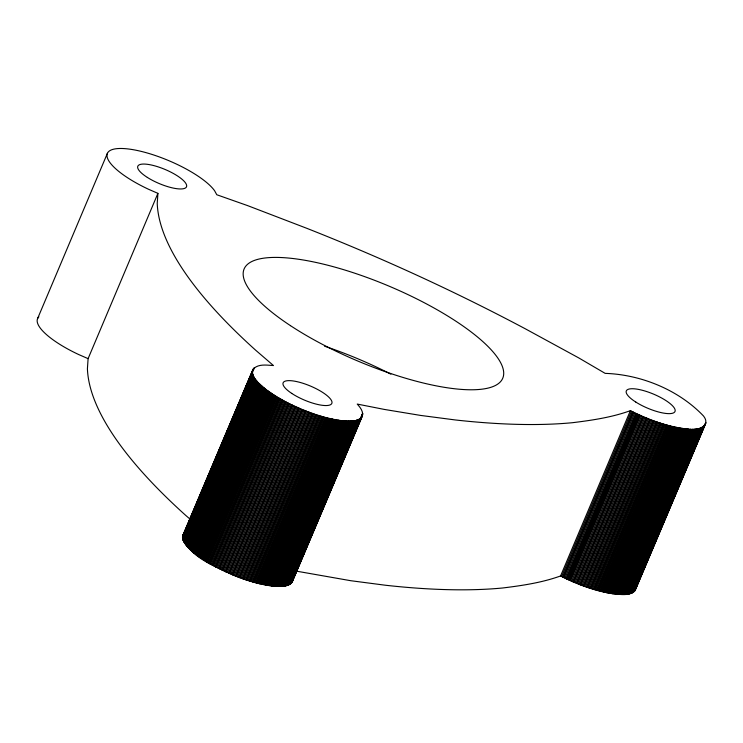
<?xml version="1.0" encoding="UTF-8"?>
<svg xmlns="http://www.w3.org/2000/svg" width="743" height="743" viewBox="0 0 743 743"><rect width="100%" height="100%" fill="white"/><g stroke="black" fill="none" stroke-linecap="round" stroke-linejoin="round"><path stroke-width="1.11" d="M182.49 537.737L182.778 535.527L252.889 369.577C257.598 363.513 266.728 365.157 273.461 365.547L255.741 350.278A660.926 191.025 22.9 0 1 157.237 203.471L157.915 193.356L148.47 189.233A59.468 17.191 22.9 0 1 121.898 148.489A59.468 17.191 22.9 0 1 214.634 190.793L216.78 194.74L247.595 205.607L306.775 228.305C381.456 257.756 454.595 291.21 525.477 328.889L578.704 357.885L605.155 373.367C641.07 374.574 678.545 389.843 703.482 415.969C711.896 426.463 695.727 431.507 687.619 429.036C667.53 426.984 648.342 419.628 630.38 410.675C611.74 417.39 592.106 420.287 572.528 422.693A660.926 191.025 22.9 0 1 455.069 419.925L420.575 415.421L384.363 409.43L357.244 404.071C360.049 407.266 363.587 411.39 362.38 415.959L292.268 581.908C287.634 587.908 278.616 586.32 271.975 585.976C258.973 584.36 246.379 580.385 234.24 575.556C215.609 566.426 191.035 558.244 182.49 537.737L254.05 368.119M292.807 579.986L292.268 581.908M157.915 193.356L88.101 358.646L87.414 368.76A660.926 191.025 22.9 0 0 185.917 515.568L190.143 519.199M636.027 587.509C633.454 597.567 619.04 594.14 611.396 593.546C593.638 590.546 576.605 584.054 560.566 575.964C541.916 582.679 522.283 585.577 502.705 587.982A660.926 191.025 22.9 0 1 385.245 585.215L350.752 580.71L296.457 571.153M252.889 369.577C250.614 377.314 258.982 383.23 263.914 387.837C274.984 396.66 287.643 403.273 300.609 408.836C313.806 414.353 327.561 418.894 341.799 420.687C348.495 420.993 358.34 422.804 362.38 415.959M37.577 318.608L107.401 153.318M182.611 536.232L253.298 368.965M182.49 536.966L253.642 368.528M182.509 537.356L253.753 368.379M182.527 538.146L252.341 372.652M253.428 369.977L254.329 367.85M182.62 538.564L252.434 373.274M182.676 538.972L252.499 373.683M182.741 539.195L252.564 373.896M182.787 539.399L252.611 374.11M182.945 539.845L252.769 374.556M183.075 540.282L252.899 374.992M183.177 540.514L253.001 375.224M183.261 540.737L253.084 375.447M183.493 541.201L253.307 375.912M183.697 541.666L253.512 376.367M183.837 541.898L253.651 376.608M183.948 542.139L253.772 376.85M184.245 542.622L254.069 377.333M184.524 543.105L254.347 377.815M184.701 543.356L254.515 378.066M184.849 543.607L254.663 378.317M185.211 544.108L255.035 378.819M185.564 544.61L255.388 379.32M185.769 544.87L255.592 379.58M185.954 545.13L255.778 379.84M186.391 545.65L256.214 380.36M186.809 546.17L256.632 380.88M187.05 546.439L256.874 381.15M187.264 546.709L257.087 381.419M187.775 547.247L257.589 381.958M188.248 547.786L258.072 382.496M188.527 548.055L258.35 382.766M188.778 548.325L258.601 383.035M189.344 548.882L259.168 383.592M189.892 549.43L259.716 384.14M190.199 549.718L260.022 384.428M190.477 549.996L260.301 384.698M191.109 550.554L260.932 385.264M191.722 551.12L261.545 385.831M192.056 551.408L261.88 386.119M192.372 551.687L262.195 386.397M193.059 552.263L262.883 386.973M193.728 552.838L263.551 387.549M194.099 553.126L263.914 387.837M194.443 553.414L264.267 388.125M195.186 553.99L265.01 388.7M195.92 554.575L265.734 389.286M196.31 554.863L266.124 389.573M196.681 555.151L266.505 389.861M197.48 555.736L267.304 390.446M198.26 556.321L268.084 391.032M198.678 556.618L268.502 391.329M199.078 556.906L268.901 391.617M199.932 557.491L269.755 392.202M200.768 558.086L270.591 392.796M201.214 558.374L271.028 393.084M201.632 558.671L271.455 393.381M202.533 559.256L272.356 393.966M203.415 559.841L273.238 394.552M203.879 560.138L273.703 394.849M204.334 560.426L274.148 395.137M205.272 561.011L275.096 395.722M206.201 561.597L276.024 396.307M206.684 561.894L276.507 396.595M207.158 562.182L276.981 396.892M208.142 562.757L277.966 397.468M209.108 563.343L278.931 398.053M209.619 563.631L279.433 398.341M210.102 563.918L279.925 398.629M211.123 564.494L280.947 399.195M212.136 565.061L281.95 399.771M212.656 565.349L282.47 400.059M213.167 565.637L282.981 400.347M214.216 566.194L284.03 400.904M215.256 566.76L285.08 401.471M215.786 567.039L285.609 401.749M216.315 567.318L286.139 402.028M217.393 567.866L287.216 402.576M218.47 568.423L288.284 403.133M219.018 568.692L288.832 403.403M219.556 568.971L289.371 403.681M220.652 569.51L290.476 404.22M221.748 570.048L291.572 404.759M222.315 570.308L292.129 405.019M222.863 570.578L292.686 405.288M223.987 571.098L293.81 405.808M225.101 571.627L294.925 406.337M225.668 571.878L295.491 406.588M226.225 572.138L296.048 406.848M227.367 572.639L297.191 407.35M228.5 573.15L298.324 407.861M229.076 573.401L298.89 408.111M229.643 573.652L299.466 408.362M230.794 574.135L300.609 408.836M231.937 574.618L301.76 409.328M232.513 574.85L302.336 409.56M233.088 575.091L302.912 409.802M234.24 575.556L304.063 410.266M235.392 576.02L305.215 410.73M235.968 576.243L305.791 410.953M236.553 576.475L306.367 411.185M237.704 576.912L307.528 411.622M238.856 577.357L308.679 412.068M239.441 577.571L309.255 412.272M240.017 577.785L309.84 412.495M241.169 578.193L310.992 412.904M242.32 578.611L312.144 413.322M242.896 578.816L312.719 413.526M243.472 579.02L313.295 413.73M244.614 579.401L314.438 414.111M245.766 579.791L315.589 414.501M246.332 579.977L316.156 414.687M246.908 580.172L316.732 414.882M248.041 580.524L317.865 415.235M249.174 580.887L318.998 415.597M249.741 581.054L319.555 415.764M250.307 581.23L320.122 415.941M251.422 581.555L321.245 416.266M252.546 581.899L322.369 416.609M253.094 582.048L322.917 416.758M253.651 582.206L323.474 416.916M254.747 582.503L324.57 417.213M255.852 582.809L325.675 417.52M256.391 582.949L326.214 417.65M256.939 583.088L326.762 417.798M258.007 583.348L327.83 418.058M259.084 583.626L328.908 418.337M259.613 583.747L329.437 418.458M260.143 583.877L329.966 418.588M261.183 584.1L331.006 418.811M262.242 584.342L332.056 419.052M262.743 584.444L332.567 419.154M263.263 584.555L333.087 419.266M264.276 584.75L334.099 419.461M265.288 584.955L335.112 419.665M265.78 585.038L335.604 419.749M266.282 585.14L336.105 419.851M267.257 585.298L337.081 420.009M268.242 585.465L338.056 420.176M268.706 585.53L338.529 420.241M269.189 585.614L339.012 420.324M270.118 585.735L339.941 420.445M271.065 585.865L340.879 420.575M271.511 585.921L341.334 420.631M271.975 585.976L341.799 420.687M272.857 586.069L342.681 420.77M273.758 586.162L343.572 420.872M274.176 586.19L344 420.9M274.622 586.236L344.446 420.947M275.458 586.283L345.272 420.993M276.303 586.348L346.127 421.058M276.702 586.357L346.526 421.067M277.12 586.385L346.944 421.095M277.901 586.394L347.724 421.105M278.699 586.422L348.523 421.132M279.08 586.413L348.894 421.123M279.47 586.422L349.284 421.132M280.195 586.394L350.018 421.105M280.938 586.385L350.761 421.095M281.281 586.357L351.105 421.067M281.643 586.348L351.467 421.058M282.312 586.292L352.136 420.993M282.999 586.236L352.823 420.947M283.315 586.199L353.139 420.909M283.65 586.162L353.473 420.872M284.263 586.069L354.086 420.779M284.894 585.986L354.708 420.696M285.173 585.921L354.996 420.631M285.479 585.874L355.303 420.584M286.027 585.735L355.841 420.445M286.594 585.614L356.408 420.324M286.844 585.54L356.659 420.25M287.114 585.475L356.937 420.176M287.597 585.298L357.42 420.009M288.098 585.14L357.922 419.851M288.312 585.047L358.135 419.758M288.553 584.964L358.377 419.674M288.971 584.76L358.785 419.47M289.408 584.565L359.222 419.275M289.584 584.453L359.408 419.163M289.798 584.351L359.612 419.061M290.141 584.109L359.965 418.82M290.504 583.887L360.327 418.588M361.274 416.535L362.621 413.34M290.662 583.757L360.652 418.346M361.274 416.73L362.63 413.535M291.107 583.357L360.922 418.068M361.312 416.944L362.658 413.74M291.405 583.097L361.228 417.807M361.302 417.325L362.649 414.12M291.516 582.949L362.658 414.52M291.86 582.512L362.547 415.244M560.566 575.964L630.38 410.675M561.652 576.512L631.476 411.223M562.73 577.06L632.553 411.771M563.278 577.33L633.101 412.04M563.826 577.599L633.649 412.309M564.931 578.138L634.754 412.839M566.036 578.667L635.859 413.377M566.603 578.927L636.417 413.637M567.15 579.196L636.974 413.907M567.968 579.568L637.791 414.278M568.599 579.856L638.413 414.566M569.407 580.227L639.231 414.938M569.974 580.478L639.797 415.188M570.54 580.738L640.364 415.448M571.683 581.24L641.506 415.941M572.816 581.741L642.639 416.451M573.392 581.983L643.215 416.693M573.967 582.224L643.782 416.934M575.11 582.698L644.933 417.408M576.262 583.181L646.085 417.891M576.837 583.413L646.661 418.123M577.413 583.654L647.237 418.365M578.574 584.109L648.388 418.811M579.726 584.565L649.549 419.275M580.302 584.787L650.125 419.498M580.877 585.01L650.701 419.721M582.038 585.438L651.852 420.148M583.19 585.874L653.013 420.584M583.766 586.078L653.589 420.789M584.342 586.292L654.165 421.002M585.493 586.701L655.317 421.402M586.645 587.109L656.468 421.82M587.221 587.295L657.044 422.005M587.797 587.499L657.62 422.21M588.939 587.871L658.762 422.581M590.081 588.261L659.905 422.971M590.648 588.437L660.471 423.148M591.224 588.623L661.038 423.334M592.347 588.967L662.171 423.677M593.481 589.32L663.304 424.03M594.038 589.487L663.861 424.197M594.604 589.663L664.428 424.374M595.71 589.97L665.533 424.68M596.833 590.295L666.647 425.005M597.381 590.444L667.195 425.154M597.929 590.601L667.753 425.312M599.016 590.889L668.839 425.6M600.112 591.177L669.935 425.888M600.65 591.307L670.474 426.018M601.189 591.456L671.013 426.166M602.257 591.707L672.071 426.417M603.325 591.967L673.149 426.677M603.845 592.078L673.669 426.788M604.375 592.199L674.198 426.909M605.406 592.422L675.229 427.132M606.446 592.645L676.269 427.355M606.947 592.747L676.771 427.457M607.458 592.849L677.282 427.559M608.452 593.035L678.275 427.745M609.464 593.23L679.288 427.94M609.947 593.304L679.771 428.014M610.449 593.397L680.263 428.107M611.396 593.546L681.22 428.256M612.371 593.703L682.195 428.414M612.836 593.759L682.65 428.47M613.309 593.833L683.133 428.544M614.22 593.945L684.043 428.655M615.148 594.066L684.972 428.776M615.594 594.112L685.418 428.822M616.049 594.168L685.873 428.878M616.913 594.242L686.736 428.952M617.795 594.326L687.619 429.036M618.213 594.354L688.037 429.064M618.65 594.391L688.473 429.101M619.467 594.428L689.281 429.138M620.294 594.474L690.117 429.185M620.693 594.484L690.507 429.194M621.102 594.502L690.916 429.213M621.863 594.502L691.687 429.213M622.643 594.511L692.467 429.222M623.005 594.502L692.829 429.213M623.386 594.502L693.21 429.213M624.092 594.465L693.916 429.175M624.826 594.437L694.64 429.148M625.16 594.409L694.974 429.12M625.513 594.391L695.337 429.101M626.163 594.316L695.977 429.027M626.832 594.251L696.646 428.962M627.129 594.205L696.953 428.915M627.454 594.168L697.278 428.878M628.049 594.056L697.863 428.767M628.652 593.963L698.476 428.674M628.931 593.898L698.745 428.609M629.219 593.843L699.042 428.553M629.748 593.694L699.562 428.405M630.287 593.564L700.11 428.265M630.528 593.471L700.352 428.182M630.788 593.406L700.612 428.107M631.253 593.22L701.076 427.931M631.736 593.053L701.55 427.764M631.94 592.951L701.764 427.662M632.163 592.858L701.986 427.569M632.562 592.645L702.376 427.355M632.971 592.44L702.962 427.03M633.342 592.208L703.157 426.919M633.658 591.957L703.482 426.668M634.002 591.725L704.466 425.024M634.308 591.465L704.494 425.423M634.559 591.177L705.831 422.414M634.828 590.908L705.776 422.971M635.237 590.295L705.748 423.343M182.778 535.527L183.93 533.669M88.101 358.646L78.647 354.522A59.468 17.191 22.9 0 1 38.877 316.815M324.58 346.21A140.371 40.568 22.9 0 1 390.874 374.175M147.346 177.419A26.423 7.634 22.9 0 0 186.484 186.818A26.423 7.634 22.9 0 0 152.64 165.299A26.423 7.634 22.9 0 0 147.346 177.419M291.73 393.391A26.423 7.634 22.9 0 0 331.638 403.737A26.423 7.634 22.9 0 0 299.095 382.162A26.423 7.634 22.9 0 0 291.73 393.391M635.822 402.074A26.423 7.634 22.9 0 0 674.988 411.501A26.423 7.634 22.9 0 0 641.181 389.982A26.423 7.634 22.9 0 0 635.822 402.074M290.476 325.657A140.371 40.568 22.9 0 0 501.896 379.859A140.371 40.568 22.9 0 0 327.951 265.279A140.371 40.568 22.9 0 0 290.476 325.657"/></g></svg>
